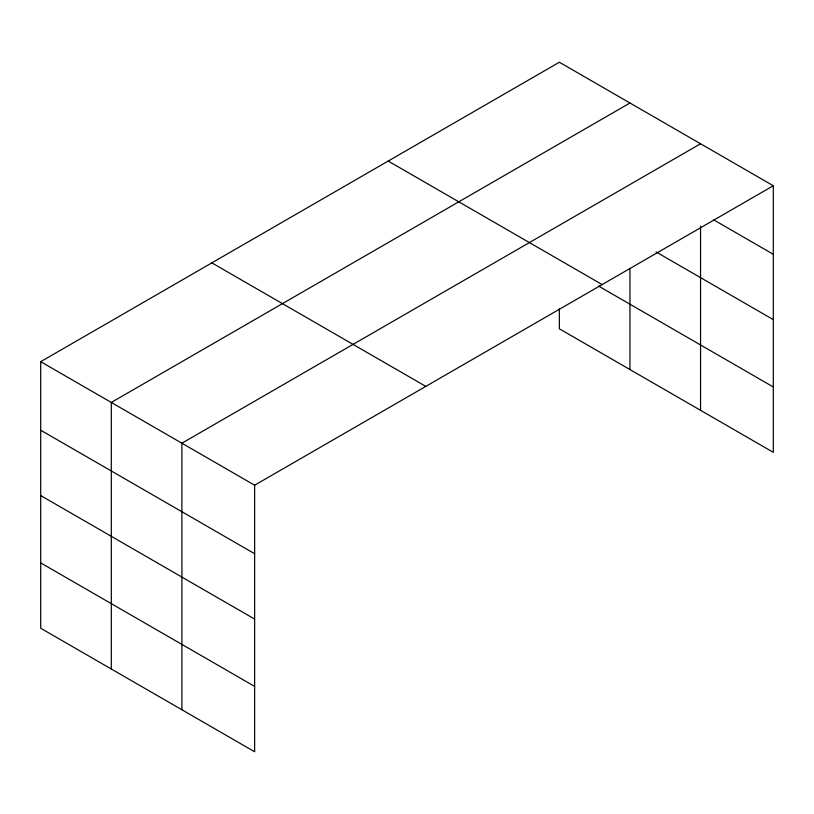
<?xml version="1.0" encoding="UTF-8"?>
<svg xmlns="http://www.w3.org/2000/svg" width="814" height="814" viewBox="0 0 814 814"><rect width="100%" height="100%" fill="white"/><g stroke="black" fill="none" stroke-linecap="round" stroke-linejoin="round"><path stroke-width="1.22" d="M700.559 226.109L700.559 410.317M559.36 308.689L559.36 328.795L773.3 452.319L773.3 185.755L559.36 62.24L40.7 361.681L40.7 628.245L254.64 751.76L254.64 485.205L40.7 361.681M629.955 103.002L111.304 402.442L111.304 669.006M700.559 143.763L181.898 443.203L181.898 709.767M254.64 485.205L773.3 185.755M713.593 219.811L773.3 254.283M656.023 251.923L773.3 319.637M388.197 161.06L602.146 284.574M598.463 286.019L773.3 386.965M211.854 262.871L425.803 386.385M40.7 430.209L254.64 553.724M40.7 495.563L254.64 619.078M40.7 562.891L254.64 686.406M629.955 268.64L629.955 369.556"/></g></svg>
